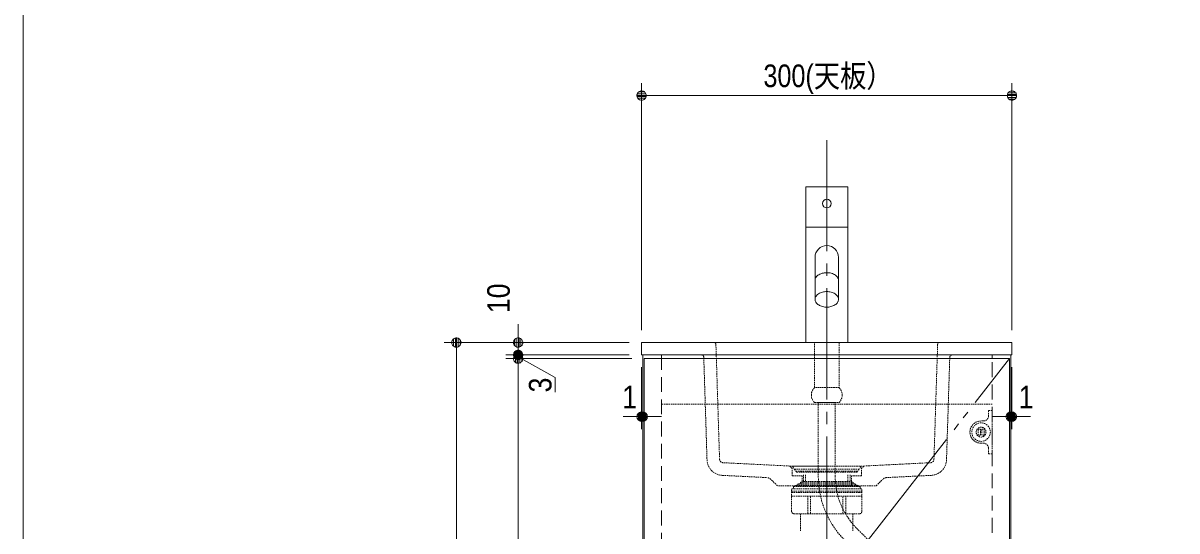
# Model space of a CAD drawing. Units: millimetres, scale not verified. Extents: x -3031 to 3031, y -1522 to 1522.
# Drawn here: x -2894 to -1959, y -233 to 179 of the extents above; entities that cross this region are included whole.
import ezdxf
from ezdxf.enums import TextEntityAlignment as Align

# ---------------------------------------------------------------- set-up
doc = ezdxf.new("R2010")
doc.units = ezdxf.units.MM
doc.header["$LTSCALE"] = 10
for name, pattern in [('CHAIN1', [8, 5, -1, 1, -1]), ('CHAIN2', [12, 9, -1, 1, -1]), ('DASHED1', [1.8, 1.2, -0.6]), ('LONG_DOUBLE_CHAIN', [21.8, 18, -1, 0.6, -0.6, 0.6, -1])]:
    doc.linetypes.add(name, pattern=pattern)
for name, color, linetype, lineweight in [('0-0_1図面枠', 7, 'Continuous', 9), ('0-1_5ボウル・キャビネット', 7, 'Continuous', 9), ('0-2_2寸法-1', 7, 'Continuous', 9), ('0-3_0', 7, 'Continuous', 9), ('0-4_4給排水', 7, 'Continuous', 9), ('0-5_2寸法-2', 7, 'Continuous', 9)]:
    doc.layers.add(name, color=color, linetype=linetype, lineweight=lineweight)
doc.styles.add('ＭＳ Ｐゴシック', font='')
doc.styles.get('ＭＳ Ｐゴシック').set_extended_font_data('MS PGothic')

# ---------------------------------------------------------------- blocks, each defined once
blk = doc.blocks.new('グループ-2')
at = {"layer": '0-0_1図面枠'}
blk.add_lwpolyline([(-20000, 13850), (20000, 13850), (20000, -13850), (-20000, -13850)], close=True, dxfattribs=at)
blk = doc.blocks.new('図面枠')
at = {"layer": '0-0_1図面枠'}
blk.add_blockref('グループ-2', (0, 0), dxfattribs=at)
blk = doc.blocks.new('グループ-17')
at = {"layer": '0-1_5ボウル・キャビネット', "linetype": 'DASHED1'}
for p, q in [((-14990, -800), (-14402.9, -800)), ((-14387.9, -814.5), (-14358.6, -1739)), ((-12592.1, -814.5), (-12621.6, -1744)), ((-11990, -800), (-12577.1, -800)), ((-14486.3, -919.4), (-14459.9, -1749.6)), ((-12493.7, -919.4), (-12520.1, -1749.6)), ((-13790, -1800), (-14329.9, -1773)), ((-13190, -1800), (-12650.1, -1773)), ((-13790, -1800), (-13190, -1800)), ((-13790, -1800), (-13770, -1820)), ((-13770, -1880), (-13770, -1820)), ((-13190, -1800), (-13210, -1820)), ((-13210, -1880), (-13210, -1820)), ((-14336.4, -1875.3), (-13974.9, -1893.4)), ((-13770, -1880), (-13690, -1880)), ((-13690, -1960), (-13690, -1880)), ((-13290, -1960), (-13690, -1960)), ((-13290, -1960), (-13290, -1880)), ((-13210, -1880), (-13290, -1880)), ((-12643.6, -1875.3), (-13005.1, -1893.4))]:
    blk.add_line(p, q, dxfattribs=at)
for points in [[(-14990, -800), (-14990, -900), (-14506.2, -900)], [(-11990, -800), (-11990, -900), (-12473.8, -900)], [(-13690, -1960), (-13890, -1960), (-13942, -1908)], [(-13290, -1960), (-13090, -1960), (-13038, -1908)]]:
    blk.add_lwpolyline(points, dxfattribs=at)
for centre, radius, start, end in [((-14402.9, -815), 15, 1.82023, 90), ((-12577.1, -815), 15, 90, 178.17977), ((-14506.2, -920), 20, 1.82023, 90), ((-12473.8, -920), 20, 90, 178.17977), ((-14329.9, -1745.5), 130, 181.82023, 267.13759), ((-14328.4, -1743), 30, 181.82023, 267.13759), ((-12651.6, -1743), 30, 272.86241, 358.17977), ((-12650.1, -1745.5), 130, 272.86241, 358.17977), ((-13977.4, -1943.3), 50, 45, 87.13759), ((-13002.6, -1943.3), 50, 92.86241, 135)]:
    blk.add_arc(centre, radius, start, end, dxfattribs=at)
blk = doc.blocks.new('グループ-18')
at = {"layer": '0-1_5ボウル・キャビネット'}
blk.add_lwpolyline([(-14990, -800), (-11990, -800), (-11990, -900), (-14990, -900)], close=True, dxfattribs=at)
blk.add_blockref('グループ-17', (0, 0), dxfattribs=at)
blk = doc.blocks.new('_Dot')
at = {"layer": '0-3_0'}
for p, q in [((-5, 0), (-10, 0)), ((4.89, 1), (-4.89, 1)), ((3.99, 3), (-3.99, 3)), ((4.58, -1.99), (-4.58, -1.99)), ((3, -3.99), (-3, -3.99))]:
    blk.add_line(p, q, dxfattribs=at)
for points in [[(5, 0), (4.96, 0.63), (4.84, 1.24), (4.65, 1.84), (4.38, 2.41), (4.05, 2.94), (3.64, 3.42), (3.19, 3.85), (2.68, 4.22), (2.13, 4.52), (1.55, 4.76), (0.94, 4.91), (0.31, 4.99), (-0.31, 4.99), (-0.94, 4.91), (-1.55, 4.76), (-2.13, 4.52), (-2.68, 4.22), (-3.19, 3.85), (-3.64, 3.42), (-4.05, 2.94), (-4.38, 2.41), (-4.65, 1.84), (-4.84, 1.24), (-4.96, 0.63), (-5, 0), (0, 0)], [(-5, 0), (-4.96, -0.63), (-4.84, -1.24), (-4.65, -1.84), (-4.38, -2.41), (-4.05, -2.94), (-3.64, -3.42), (-3.19, -3.85), (-2.68, -4.22), (-2.13, -4.52), (-1.55, -4.76), (-0.94, -4.91), (-0.31, -4.99), (0.31, -4.99), (0.94, -4.91), (1.55, -4.76), (2.13, -4.52), (2.68, -4.22), (3.19, -3.85), (3.64, -3.42), (4.05, -2.94), (4.38, -2.41), (4.65, -1.84), (4.84, -1.24), (4.96, -0.63), (5, 0), (0, 0)]]:
    blk.add_lwpolyline(points, close=True, dxfattribs=at)
blk = doc.blocks.new('グループ-31')
at = {"layer": '0-4_4給排水', "linetype": 'DASHED1'}
for p, q in [((-13763.5, -1809.9), (-13740.6, -1842.5)), ((-13759.4, -1802), (-13490, -1802)), ((-13752.5, -1825.5), (-13490, -1825.5)), ((-13740.6, -1842.5), (-13490, -1842.5)), ((-13735.3, -1850), (-13735.3, -1842.5)), ((-13735.3, -1850), (-13490, -1850)), ((-13220.6, -1802), (-13490, -1802)), ((-13227.5, -1825.5), (-13490, -1825.5)), ((-13239.4, -1842.5), (-13490, -1842.5)), ((-13244.7, -1850), (-13490, -1850)), ((-13244.7, -1850), (-13244.7, -1842.5)), ((-13216.5, -1809.9), (-13239.4, -1842.5)), ((-13490, -1954.5), (-13740.5, -1954.5)), ((-13740.5, -1954.5), (-13740.5, -1966.5)), ((-13490, -1944), (-13724, -1944)), ((-13724, -1944), (-13724, -1954.5)), ((-13703, -1930.5), (-13703, -1944)), ((-13680.5, -1924.5), (-13490, -1924.5)), ((-13680.5, -1924.5), (-13680.5, -1930.5)), ((-13679, -1872), (-13679, -1923)), ((-13661, -1872), (-13661, -1924.5)), ((-13299.5, -1924.5), (-13490, -1924.5)), ((-13490, -1944), (-13256, -1944)), ((-13490, -1954.5), (-13239.5, -1954.5)), ((-13319, -1872), (-13319, -1924.5)), ((-13301, -1872), (-13301, -1923)), ((-13299.5, -1924.5), (-13299.5, -1930.5)), ((-13277, -1930.5), (-13277, -1944)), ((-13256, -1944), (-13256, -1954.5)), ((-13239.5, -1954.5), (-13239.5, -1966.5)), ((-13776.5, -2004), (-13490, -2004)), ((-13490, -1984.5), (-13775, -1984.5)), ((-13775, -2164.5), (-13775, -1984.5)), ((-13775, -2013), (-13490, -2013)), ((-13775, -2043), (-13490, -2043)), ((-13759.4, -1966.5), (-13490, -1966.5)), ((-13759.4, -1966.5), (-13759.4, -1984.5)), ((-13644.5, -2043), (-13644.5, -2184)), ((-13620.5, -2046), (-13620.5, -2184)), ((-13220.6, -1966.5), (-13490, -1966.5)), ((-13490, -1984.5), (-13205, -1984.5)), ((-13203.5, -2004), (-13490, -2004)), ((-13205, -2013), (-13490, -2013)), ((-13205, -2043), (-13490, -2043)), ((-13359.5, -2046), (-13359.5, -2184)), ((-13335.5, -2043), (-13335.5, -2184)), ((-13220.6, -1966.5), (-13220.6, -1984.5)), ((-13205, -2164.5), (-13205, -1984.5)), ((-13755.5, -2187), (-13490, -2187)), ((-13701.5, -2187), (-13701.5, -2325)), ((-13224.5, -2187), (-13490, -2187)), ((-13278.5, -2187), (-13278.5, -2325))]:
    blk.add_line(p, q, dxfattribs=at)
for points in [[(-13488.5, -1930.5), (-13490, -1930.5), (-13703, -1930.5)], [(-13491.5, -1930.5), (-13490, -1930.5), (-13277, -1930.5)]]:
    blk.add_lwpolyline(points, dxfattribs=at)
for centre, radius, start, end in [((-13759.4, -1807), 5, 152.53688, 215.07375), ((-13759.4, -1807), 5, 90, 152.53688), ((-13220.6, -1807), 5, 27.46312, 90), ((-13220.6, -1807), 5, 324.92625, 27.46312), ((-13751.7, -2164), 23.3, 181.19652, 220.97166), ((-13751.7, -2164), 23.3, 220.97166, 260.7468), ((-13228.3, -2164), 23.3, 279.2532, 319.02834), ((-13228.3, -2164), 23.3, 319.02834, 358.80348)]:
    blk.add_arc(centre, radius, start, end, dxfattribs=at)
blk = doc.blocks.new('グループ-32')
at = {"layer": '0-4_4給排水', "linetype": 'DASHED1'}
for p, q in [((-13062.5, -3735.4), (-13062.5, -3700.6)), ((-12921, -3668), (-13059, -3668)), ((-13059, -3668), (-13059, -3693)), ((-13059, -3693), (-12921, -3693)), ((-12921, -3668), (-12921, -3693)), ((-12917.5, -3700.6), (-12917.5, -3735.4)), ((-13062.5, -3810.4), (-13062.5, -3775.6)), ((-12921, -3743), (-13059, -3743)), ((-13059, -3743), (-13059, -3768)), ((-13059, -3768), (-12921, -3768)), ((-12921, -3818), (-13059, -3818)), ((-13059, -3818), (-13059, -3843)), ((-12921, -3743), (-12921, -3768)), ((-12921, -3818), (-12921, -3843)), ((-12917.5, -3775.6), (-12917.5, -3810.4)), ((-13062.5, -3878), (-13062.5, -3850.6)), ((-13059, -3843), (-12921, -3843)), ((-13053.7, -3903.8), (-13053.7, -4012.2)), ((-13053.7, -3903.8), (-13035.8, -3903.8)), ((-12927.5, -3888), (-13052.5, -3888)), ((-13050, -3893), (-12930, -3893)), ((-13035.8, -3903.8), (-13035.8, -4012.2)), ((-12944.2, -3903.8), (-12944.2, -4012.2)), ((-12944.2, -3903.8), (-12926.3, -3903.8)), ((-12926.3, -3903.8), (-12926.3, -4012.2)), ((-12917.5, -3850.6), (-12917.5, -3878)), ((-13073.5, -4058), (-13073.5, -4018)), ((-13035.8, -4012.2), (-13053.7, -4012.2)), ((-12926.3, -4012.2), (-12944.2, -4012.2)), ((-12906.5, -4058), (-12906.5, -4018)), ((-13090, -4063), (-12990, -4063)), ((-12890, -4093.3), (-13090, -4093.3)), ((-13065, -4038), (-12990, -4038)), ((-12915, -4038), (-12990, -4038)), ((-12890, -4063), (-12990, -4063)), ((-12890, -4193.3), (-13090, -4193.3)), ((-13068.9, -4331), (-13068.9, -4241)), ((-13068.9, -4241), (-13040, -4241)), ((-13040, -4331), (-13040, -4241)), ((-12940, -4241), (-12911.1, -4241)), ((-12940, -4331), (-12940, -4241)), ((-12911.1, -4331), (-12911.1, -4241)), ((-13040, -4331), (-13068.9, -4331)), ((-12911.1, -4331), (-12940, -4331)), ((-13068.9, -4851), (-13040, -4851)), ((-13068.9, -4851), (-13068.9, -4941)), ((-13040, -4851), (-13040, -4941)), ((-12940, -4851), (-12911.1, -4851)), ((-12940, -4851), (-12940, -4941)), ((-12911.1, -4851), (-12911.1, -4941)), ((-13040, -4941), (-13068.9, -4941)), ((-12911.1, -4941), (-12940, -4941))]:
    blk.add_line(p, q, dxfattribs=at)
for points in [[(-13062.5, -3660.4), (-13062.5, -3608), (-12917.5, -3608), (-12917.5, -3660.4)], [(-13050, -3898), (-13050, -3893), (-13045, -3888)], [(-12935, -3888), (-12930, -3893), (-12930, -3898)], [(-13065, -4018), (-13065, -4038), (-13073.5, -4046.5)], [(-12915, -4018), (-12915, -4038), (-12906.5, -4046.5)], [(-12890, -4231), (-12890, -4063), (-12895, -4058), (-13085, -4058), (-13090, -4063), (-13090, -4231)]]:
    blk.add_lwpolyline(points, dxfattribs=at)
for points in [[(-13090, -3898), (-13100, -3903.8), (-13100, -4012.2), (-13090, -4018), (-12890, -4018), (-12880, -4012.2), (-12880, -3903.8), (-12890, -3898)], [(-12740, -4773.3), (-12990, -4663.9), (-13240, -4773.3), (-13065, -4554.5), (-12990, -4273.3), (-12915, -4554.5)], [(-12860, -4241), (-12860, -4331), (-12870, -4341), (-13110, -4341), (-13120, -4331), (-13120, -4241), (-13110, -4231), (-12870, -4231)], [(-12860, -4941), (-12860, -4851), (-12870, -4841), (-13110, -4841), (-13120, -4851), (-13120, -4941), (-13110, -4951), (-12870, -4951)]]:
    blk.add_lwpolyline(points, close=True, dxfattribs=at)
for centre, radius, start, end in [((-13052.5, -3660.4), 10, 180, 229.4584), ((-13052.5, -3700.6), 10, 130.5416, 180), ((-13052.5, -3735.4), 10, 180, 229.45831), ((-12927.5, -3660.4), 10, 310.5416, 0), ((-12927.5, -3700.6), 10, 0, 49.45842), ((-12927.5, -3735.4), 10, 310.5416, 0), ((-13052.5, -3775.6), 10, 130.5416, 180), ((-13052.5, -3810.4), 10, 180, 229.45831), ((-12927.5, -3775.6), 10, 0, 49.4584), ((-12927.5, -3810.4), 10, 310.5416, 0), ((-13076.8, -3947.3), 49.3, 61.99874, 118.00126), ((-13052.5, -3850.6), 10, 130.5416, 180), ((-13052.5, -3878), 10, 180, 270), ((-12990, -4082.7), 184.7, 90, 104.36232), ((-12990, -4082.7), 184.7, 75.63767, 90), ((-12927.5, -3878), 10, 270, 0), ((-12903.2, -3947.3), 49.3, 61.99874, 118.00125), ((-12927.5, -3850.6), 10, 0, 49.45842), ((-13076.8, -3968.7), 49.3, 241.99874, 298.00126), ((-12990, -3833.3), 184.7, 255.6377, 270), ((-12990, -3833.3), 184.7, 270, 284.36233), ((-12903.2, -3968.7), 49.3, 241.99874, 298.00126), ((-13094.5, -4268.6), 37.6, 47.23275, 132.76725), ((-12990, -4361), 130, 90, 112.61986), ((-12990, -4361), 130, 67.38014, 90), ((-12885.5, -4268.6), 37.6, 47.23274, 132.76728), ((-13094.5, -4303.4), 37.6, 227.23275, 312.76724), ((-12204.6, -4591), 910.4, 164.06083, 180), ((-12990, -4211), 130, 247.38013, 270), ((-12990, -4211), 130, 270, 292.61987), ((-12885.5, -4303.4), 37.6, 227.23275, 312.76725), ((-13775.4, -4591), 910.4, 0, 15.93917), ((-12204.6, -4591), 910.4, 180, 195.93917), ((-13775.4, -4591), 910.4, 344.06083, 0), ((-13094.5, -4878.6), 37.6, 47.23275, 132.76725), ((-12990, -4971), 130, 90, 112.61987), ((-12990, -4971), 130, 67.38013, 90), ((-12885.5, -4878.6), 37.6, 47.23275, 132.76725), ((-13094.5, -4913.4), 37.6, 227.23275, 312.76728), ((-12990, -4821), 130, 247.38014, 270), ((-12990, -4821), 130, 270, 292.61986), ((-12885.5, -4913.4), 37.6, 227.23275, 312.76725)]:
    blk.add_arc(centre, radius, start, end, dxfattribs=at)
blk = doc.blocks.new('グループ-33')
at = {"layer": '0-4_4給排水', "linetype": 'DASHED1'}
for p, q in [((-13137.4, -2414.3), (-13245.8, -2305.9)), ((-13342.6, -2402.8), (-13234.2, -2511.2)), ((-12921.5, -3613), (-12921.5, -2935.5))]:
    blk.add_line(p, q, dxfattribs=at)
at = {"layer": '0-4_4給排水', "linetype": 'CHAIN1'}
blk.add_line((-12990, -4896.8), (-12990, -3307.6), dxfattribs=at)
at = {"layer": '0-4_4給排水', "linetype": 'DASHED1'}
for points in [[(-13421.5, -1881.7), (-13421.5, -1285), (-13558.5, -1285), (-13558.5, -1881.7)], [(-13058.5, -2935.5), (-13058.5, -3608), (-12921.5, -3608)]]:
    blk.add_lwpolyline(points, dxfattribs=at)
for centre, radius, start, end in [((-12821.5, -1881.7), 737, 180, 225), ((-12821.5, -1881.7), 600, 180, 225), ((-13658.5, -2935.5), 737, 0, 45), ((-13658.5, -2935.5), 600, 0, 45)]:
    blk.add_arc(centre, radius, start, end, dxfattribs=at)
at = {"layer": '0-4_4給排水'}
blk.add_blockref('グループ-32', (0, 0), dxfattribs=at)
blk = doc.blocks.new('グループ-34')
at = {"layer": '0-4_4給排水'}
blk.add_line((-13320, 135), (-13660, 135), dxfattribs=at)
at = {"layer": '0-4_4給排水', "linetype": 'DASHED1'}
for p, q in [((-13390, -1165), (-13590, -1165)), ((-13590, -1285), (-13390, -1285))]:
    blk.add_line(p, q, dxfattribs=at)
at = {"layer": '0-4_4給排水'}
blk.add_lwpolyline([(-13660, 460), (-13320, 460), (-13320, -800), (-13660, -800)], close=True, dxfattribs=at)
for points in [[(-13585, -110), (-13585, -448.6), (-13584.6, -454.7), (-13584.4, -455.4), (-13583.2, -461), (-13583, -461.7), (-13581, -467.4), (-13580.7, -468), (-13577.7, -473.6), (-13577.3, -474.2), (-13573.4, -479.7), (-13572.9, -480.3), (-13568.2, -485.5), (-13562.5, -490.5), (-13562, -490.9), (-13555.6, -495.5), (-13548.5, -499.6), (-13548, -499.9), (-13540.4, -503.5), (-13532.3, -506.5), (-13523.9, -509), (-13523.6, -509), (-13515.1, -510.9), (-13506.6, -512.2), (-13498.2, -512.9), (-13490, -513.1), (-13481.8, -512.9), (-13473.4, -512.2), (-13464.9, -510.9), (-13456.4, -509), (-13456.1, -509), (-13447.7, -506.5), (-13439.6, -503.5), (-13432, -499.9), (-13431.5, -499.6), (-13424.4, -495.5), (-13418, -490.9), (-13417.5, -490.5), (-13411.8, -485.5), (-13407.1, -480.3)], [(-13396.8, -461), (-13395.6, -455.4), (-13395.4, -454.7), (-13395, -448.6), (-13395, -110)], [(-13395, -295.6), (-13395, -295.2), (-13395.3, -290.7), (-13396.1, -286.2), (-13397.4, -281.8), (-13399.2, -277.4), (-13400.9, -274.2), (-13402.8, -271), (-13407.6, -264.9), (-13413.3, -259.3), (-13420, -254), (-13427.6, -249.3), (-13435.9, -245.1), (-13444.9, -241.5), (-13454.5, -238.7), (-13463.1, -236.7), (-13472, -235.3), (-13481, -234.5), (-13490, -234.2), (-13497, -234.4), (-13504, -234.9), (-13511, -235.7), (-13517.8, -236.9), (-13522.8, -238), (-13527.7, -239.2), (-13537.1, -242.3), (-13546, -246), (-13554.2, -250.3), (-13561.6, -255.1), (-13568.1, -260.5), (-13573.6, -266.3), (-13578.1, -272.4), (-13580.9, -277.6), (-13583.1, -283), (-13584.4, -288.5), (-13585, -294), (-13584.8, -299.5)], [(-13395, -448.5), (-13395.4, -443), (-13396.6, -437.4), (-13398.7, -431.7), (-13401.7, -426), (-13405.6, -420.5), (-13410.5, -415.1), (-13416.2, -410), (-13422.8, -405.3), (-13430.1, -401.1), (-13438, -397.4), (-13446.4, -394.3), (-13455, -391.7), (-13463.9, -389.8), (-13472.7, -388.5), (-13481.5, -387.7), (-13490, -387.4), (-13498.5, -387.7), (-13507.3, -388.5), (-13516.1, -389.8), (-13525, -391.7), (-13533.6, -394.3), (-13542, -397.4), (-13549.9, -401.1), (-13557.2, -405.3), (-13563.8, -410), (-13569.5, -415.1), (-13574.4, -420.5), (-13578.3, -426), (-13581.3, -431.7), (-13583.4, -437.4), (-13584.6, -443), (-13585, -448.5)], [(-13407.1, -480.3), (-13406.6, -479.7), (-13402.7, -474.2), (-13402.3, -473.6), (-13399.3, -468), (-13399, -467.4), (-13397, -461.7), (-13396.8, -461)]]:
    blk.add_lwpolyline(points, dxfattribs=at)
at = {"layer": '0-4_4給排水', "linetype": 'DASHED1'}
blk.add_lwpolyline([(-13590, -800), (-13390, -800), (-13390, -1165), (-13590, -1165)], close=True, dxfattribs=at)
at = {"layer": '0-4_4給排水'}
blk.add_circle((-13490, 325), 35, dxfattribs=at)
for start, end in [(90, 180), (0, 90)]:
    blk.add_arc((-13490, -110), 95, start, end, dxfattribs=at)
at = {"layer": '0-4_4給排水', "linetype": 'DASHED1'}
for centre, start, end in [((-13530.5, -1225), 134.76027, 180), ((-13449.5, -1225), 0, 45.23973), ((-13530.5, -1225), 180, 225.23973), ((-13449.5, -1225), 314.76027, 0)]:
    blk.add_arc(centre, 84.5, start, end, dxfattribs=at)
blk = doc.blocks.new('グループ-35')
at = {"layer": '0-4_4給排水'}
for name in ['グループ-34', 'グループ-33']:
    blk.add_blockref(name, (0, 0), dxfattribs=at)
blk = doc.blocks.new('グループ-52')
at = {"layer": '0-1_5ボウル・キャビネット'}
for p, q in [((-14830, -930), (-14830, -900)), ((-12150, -900), (-12150, -930))]:
    blk.add_line(p, q, dxfattribs=at)
at = {"layer": '0-1_5ボウル・キャビネット', "linetype": 'DASHED1'}
blk.add_line((-12150, -1300), (-14830, -1300), dxfattribs=at)
blk = doc.blocks.new('グループ-53')
at = {"layer": '0-1_5ボウル・キャビネット', "linetype": 'DASHED1'}
for p, q in [((-12220, -1435), (-12240, -1435)), ((-12240, -1615), (-12220, -1615))]:
    blk.add_line(p, q, dxfattribs=at)
blk.add_lwpolyline([(-12180, -1655), (-12180, -1700), (-12150, -1700), (-12150, -1350), (-12180, -1350), (-12180, -1395)], dxfattribs=at)
for points in [[(-12245, -1550), (-12265, -1550), (-12265, -1500), (-12245, -1500)], [(-12235, -1500), (-12215, -1500), (-12215, -1550), (-12235, -1550)]]:
    blk.add_lwpolyline(points, close=True, dxfattribs=at)
for radius in [75, 40]:
    blk.add_circle((-12240, -1525), radius, dxfattribs=at)
for centre, radius, start, end in [((-12220, -1395), 40, 270, 0), ((-12240, -1525), 90, 90, 270), ((-12220, -1655), 40, 0, 90)]:
    blk.add_arc(centre, radius, start, end, dxfattribs=at)

msp = doc.modelspace()

# ---------------------------------------------------------------- linework, layer by layer
at = {"layer": '0-1_5ボウル・キャビネット', "linetype": 'CHAIN2'}
msp.add_line((-2242.75, 84), (-2242.75, -925), dxfattribs=at)
at = {"layer": '0-1_5ボウル・キャビネット'}
for p, q in [((-2391.75, -90), (-2391.75, -900)), ((-2093.75, -90), (-2093.75, -900))]:
    msp.add_line(p, q, dxfattribs=at)
at = {"layer": '0-1_5ボウル・キャビネット', "linetype": 'DASHED1'}
for points in [[(-2391.75, -90), (-2376.75, -90), (-2376.75, -900), (-2391.75, -900)], [(-2108.75, -90), (-2093.75, -90), (-2093.75, -900), (-2108.75, -900)]]:
    msp.add_lwpolyline(points, close=True, dxfattribs=at)
at = {"layer": '0-1_5ボウル・キャビネット'}
msp.add_lwpolyline([(-2390.75, -93), (-2094.75, -93), (-2094.75, -865), (-2390.75, -865)], close=True, dxfattribs=at)
at = {"layer": '0-1_5ボウル・キャビネット', "linetype": 'LONG_DOUBLE_CHAIN'}
msp.add_lwpolyline([(-2094.75, -865), (-2390.75, -472.13), (-2094.75, -93)], dxfattribs=at)
at = {"layer": '0-2_2寸法-1'}
for p, q in [((-2392.75, -70), (-2392.75, 130)), ((-2092.75, -70), (-2092.75, 130)), ((-2100.25, 120), (-2385.25, 120)), ((-2502.75, -80), (-2552.75, -80)), ((-2542.75, -87.5), (-2542.75, -892.5)), ((-2400.75, -93), (-2502.75, -93)), ((-2492.75, -857.5), (-2492.75, -100.5))]:
    msp.add_line(p, q, dxfattribs=at)
at = {"layer": '0-5_2寸法-2'}
for p, q in [((-2492.75, -72.5), (-2492.75, -64.99)), ((-2402.75, -80), (-2502.75, -80)), ((-2492.75, -82.5), (-2492.75, -74.99)), ((-2492.75, -90), (-2492.75, -80)), ((-2402.75, -90), (-2502.75, -90)), ((-2402.75, -90), (-2502.75, -90)), ((-2400.75, -93), (-2502.75, -93)), ((-2492.75, -90), (-2492.75, -93)), ((-2492.75, -97.5), (-2492.75, -105.01)), ((-2492.75, -100.5), (-2492.75, -108.01)), ((-2392.75, -100), (-2392.75, -150)), ((-2391.75, -100), (-2391.75, -150)), ((-2093.75, -100), (-2093.75, -150)), ((-2092.75, -100), (-2092.75, -150)), ((-2400.25, -140), (-2407.76, -140)), ((-2391.75, -140), (-2392.75, -140)), ((-2384.25, -140), (-2376.74, -140)), ((-2101.25, -140), (-2108.76, -140)), ((-2093.75, -140), (-2092.75, -140)), ((-2085.25, -140), (-2077.74, -140))]:
    msp.add_line(p, q, dxfattribs=at)
msp.add_lwpolyline([(-2462.75, -120.13), (-2462.75, -108.33), (-2492.75, -91.5)], dxfattribs=at)

# ---------------------------------------------------------------- block references
at = {"layer": '0-0_1図面枠', "xscale": 0.1, "yscale": 0.1}
msp.add_blockref('図面枠', (-893.75, 0), dxfattribs=at)
at = {"layer": '0-1_5ボウル・キャビネット', "xscale": 0.1, "yscale": 0.1}
for name in ['グループ-18', 'グループ-52', 'グループ-53']:
    msp.add_blockref(name, (-893.75, 0), dxfattribs=at)
at = {"layer": '0-2_2寸法-1', "xscale": 0.7503418, "yscale": 0.7503418}
for p, rotation in [((-2392.75, 120), 180), ((-2542.75, -80), 90), ((-2492.75, -93), 90)]:
    msp.add_blockref('_Dot', p, dxfattribs=dict(at, rotation=rotation))
msp.add_blockref('_Dot', (-2092.75, 120), dxfattribs=at)
at = {"layer": '0-4_4給排水', "xscale": 0.1, "yscale": 0.1}
for name in ['グループ-35', 'グループ-31']:
    msp.add_blockref(name, (-893.75, 0), dxfattribs=at)
at = {"layer": '0-5_2寸法-2', "xscale": 0.7503418, "yscale": 0.7503418}
for p, rotation in [((-2492.75, -80), 270), ((-2492.75, -90), 270), ((-2492.75, -90), 90), ((-2492.75, -93), 90), ((-2391.75, -140), 180), ((-2092.75, -140), 180)]:
    msp.add_blockref('_Dot', p, dxfattribs=dict(at, rotation=rotation))
for p in [(-2392.75, -140), (-2093.75, -140)]:
    msp.add_blockref('_Dot', p, dxfattribs=at)

# ---------------------------------------------------------------- texts
at = {"layer": '0-2_2寸法-1', "style": 'ＭＳ Ｐゴシック', "width": 0.85}
msp.add_text('300(天板）', height=18.34, dxfattribs=at).set_placement((-2294.05, 121.31), align=Align.BOTTOM_LEFT)
at = {"layer": '0-5_2寸法-2', "style": 'ＭＳ Ｐゴシック', "width": 0.9}
for s, p in [('10', (-2493.99, -56.16)), ('3', (-2460.22, -120.38))]:
    msp.add_text(s, height=18.33, rotation=90, dxfattribs=at).set_placement(p, align=Align.BOTTOM_LEFT)
for p in [(-2408.46, -138.76), (-2087.3, -138.76)]:
    msp.add_text('1', height=18.33, dxfattribs=at).set_placement(p, align=Align.BOTTOM_LEFT)

doc.saveas('drawing.dxf')
